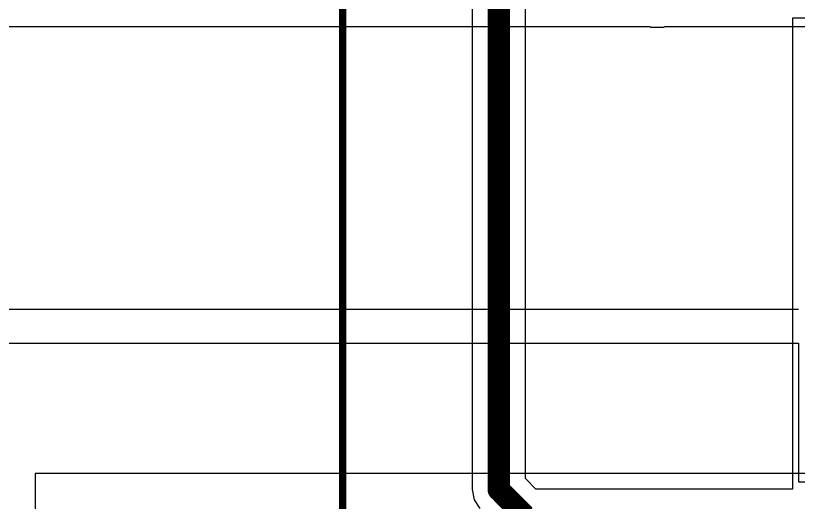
# Model space of a CAD drawing. Header units: inches. Extents: x -5 to 5328, y -4 to 5281.
# Drawn here: x 83.39 to 96.73, y 13.24 to 21.54 of the extents above; entities that cross this region are included whole.
import ezdxf

# ---------------------------------------------------------------- set-up
doc = ezdxf.new("R2010")
doc.units = ezdxf.units.IN
for name, color, linetype in [('Bottom Layer', 5, 'Continuous'), ('Layer 2', 76, 'Continuous'), ('Top Layer', 1, 'Continuous'), ('Top Overlay', 2, 'Continuous')]:
    doc.layers.add(name, color=color, linetype=linetype)

# ---------------------------------------------------------------- blocks, each defined once
blk = doc.blocks.new('G6RN_1_DC24_123')
at = {"layer": 'Top Overlay'}
blk.add_lwpolyline([(5.08, -14.123, 0.127, 0.127, 0), (5.08, 14.377, 0.127, 0.127, 0)], format="xyseb", dxfattribs=at)

msp = doc.modelspace()

# ---------------------------------------------------------------- linework, layer by layer
at = {"layer": 'Bottom Layer'}
for p, q in [((79.377, 21.35), (94.196, 21.35)), ((94.196, 21.35), (94.216, 21.342)), ((94.437, 21.342), (94.457, 21.35)), ((94.457, 21.35), (98.623, 21.35)), ((94.216, 21.342), (94.437, 21.342)), ((99.213, 13.73), (83.721, 13.73)), ((83.721, 13.73), (83.721, -0.556))]:
    msp.add_line(p, q, dxfattribs=at)
at = {"layer": 'Layer 2'}
for p, q in [((91.169, 22.348), (91.169, 13.456)), ((92.076, 13.644), (92.076, 22.348)), ((102.1, 21.493), (96.629, 21.493)), ((96.629, 21.493), (96.629, 13.466)), ((92.254, 13.466), (92.076, 13.644)), ((91.169, 13.456), (91.204, 13.283)), ((96.629, 13.466), (92.254, 13.466)), ((91.204, 13.283), (91.302, 13.136))]:
    msp.add_line(p, q, dxfattribs=at)
for points in [[(91.623, 13.456, 0.381, 0.381, 0), (91.623, 22.678, 0.381, 0.381, 0)], [(91.623, 13.456, 0.381, 0.381, 0), (92.066, 13.012, 0.381, 0.381, 0)]]:
    msp.add_lwpolyline(points, format="xyseb", dxfattribs=at)
msp.add_lwpolyline([(91.527, 13.456, 0.191, 0.191, 1), (91.718, 13.456, 0.191, 0.191, 1)], format="xyseb", close=True, dxfattribs=at)
msp.add_lwpolyline([(91.527, 13.456, 0.191, 0.191, 1), (91.718, 13.456, 0.191, 0.191, 1)], format="xyseb", close=True, dxfattribs=at)
at = {"layer": 'Top Layer'}
for p, q in [((96.729, 16.526), (70.866, 16.526)), ((68.299, 15.955), (96.729, 15.955)), ((96.729, 15.955), (96.729, 13.586)), ((96.729, 13.586), (99.548, 13.586))]:
    msp.add_line(p, q, dxfattribs=at)

# ---------------------------------------------------------------- block references
msp.add_blockref('G6RN_1_DC24_123', (83.883, 10.828))

doc.saveas('drawing.dxf')
